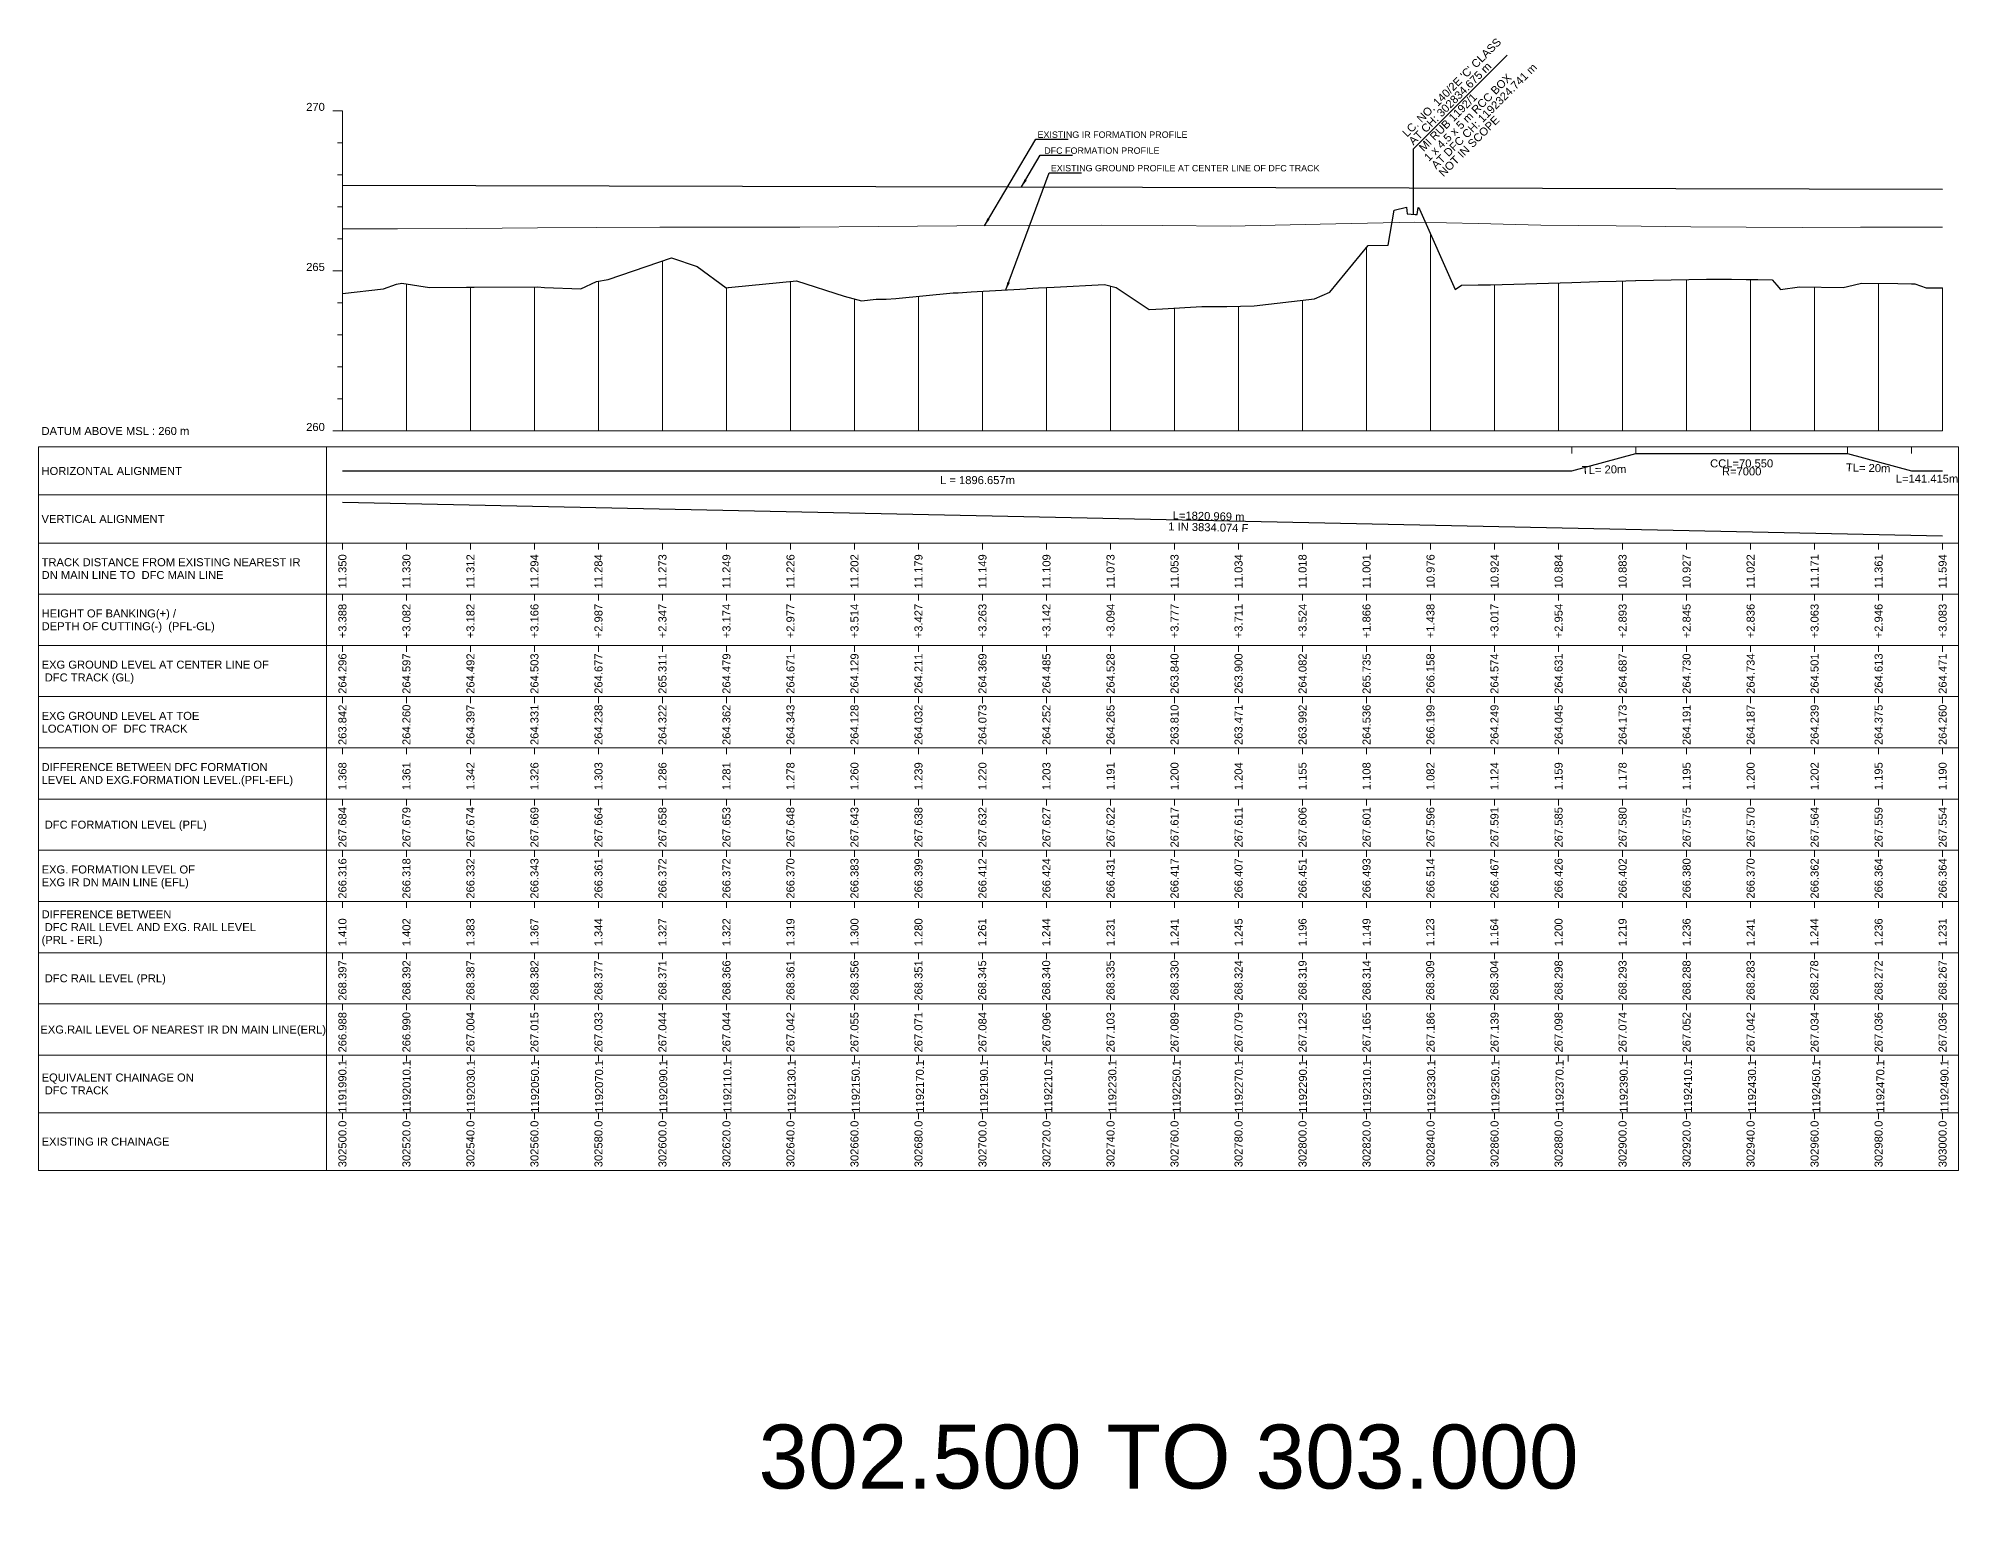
# Model space of a CAD drawing. Header units: metres. Extents: x 4905 to 19505, y -12340 to -11876.
# Drawn here: x 8905 to 9505, y -12340 to -11877 of the extents above; entities that cross this region are included whole.
import ezdxf
from ezdxf.enums import TextEntityAlignment as Align

# ---------------------------------------------------------------- set-up
doc = ezdxf.new("R2010")
doc.units = ezdxf.units.M
doc.header["$MEASUREMENT"] = 0
doc.layers.get('0').update_dxf_attribs({"lineweight": 0})
for name, color, linetype, lineweight in [('LS CUT FILL', 10, 'Continuous', 0), ('LS DATUM', 7, 'Continuous', 0), ('LS DATUM X', 7, 'Continuous', 0), ('LS DATUM Y', 7, 'Continuous', 0), ('LS DIFF. EXG.RL & PRO. RL', 10, 'Continuous', 0), ('LS DIFF. PFL & EFL', 10, 'Continuous', 0), ('LS EXG GL', 7, 'Continuous', 0), ('LS EXG IR CH', 7, 'Continuous', 0), ('LS EXG RL', 7, 'Continuous', 0), ('LS EXG. FL', 7, 'Continuous', 0), ('LS EXG. GL', 7, 'Continuous', 0), ('LS EXG. GL AT PRO. TOE', 7, 'Continuous', 0), ('LS EXG. IR CH', 7, 'Continuous', 0), ('LS EXG. RL', 7, 'Continuous', 0), ('LS FRAME', 7, 'Continuous', 0), ('LS PFL-EFL', 10, 'Continuous', 0), ('LS PRL-ERL', 10, 'Continuous', 0), ('LS PRO FL', 10, 'Continuous', 0), ('LS PRO. CUT & FILL', 10, 'Continuous', 0), ('LS PRO. DFCC CH', 10, 'Continuous', 0), ('LS PRO. FL', 10, 'Continuous', 0), ('LS PRO. RL', 10, 'Continuous', 0), ('LS PROFILE EXG FL', 7, 'Continuous', 25), ('LS PROFILE EXG GL', 7, 'Continuous', 30), ('LS PROFILE PRO FL', 1, 'Continuous', 30), ('LS TICKS', 7, 'Continuous', 0), ('LS TRACK CENTER', 10, 'Continuous', 0), ("LS TRACK CENTER's", 10, 'Continuous', 0), ('Profile Grid', 7, 'Continuous', 0)]:
    doc.layers.add(name, color=color, linetype=linetype, lineweight=lineweight)
for name, color, linetype in [('LS HORIZONTAL ALIGNMENT', 10, 'Continuous'), ("LS LC'S", 7, 'Continuous'), ('LS VERTICAL ALIGNMENT', 10, 'Continuous'), ('ref text', 3, 'Continuous')]:
    doc.layers.add(name, color=color, linetype=linetype)
doc.styles.get("Standard").update_dxf_attribs({"font": 'arial.ttf'})
doc.styles.add('Style-Arial', font='arial.ttf')
doc.styles.add('StyleArial', font='arial.ttf')
doc.dimstyles.get("Standard").update_dxf_attribs({"dimtxt": 0.18, "dimasz": 0.18, "dimexe": 0.18, "dimexo": 0.0625, "dimgap": 0.09, "dimtad": 0, "dimtih": 1, "dimtoh": 1, "dimdec": 4, "dimzin": 0, "dimdsep": 46, "dimtxsty": 'Standard', "dimcen": 0.09, "dimadec": 0, "dimazin": 0, "dimtfac": 1, "dimtdec": 4, "dimtofl": 0, "dimtmove": 0, "dimatfit": 3, "dimfxl": 1, "dimtolj": 1, "dimtzin": 0, "dimarcsym": 0})

msp = doc.modelspace()

# ---------------------------------------------------------------- linework, layer by layer
msp.add_lwpolyline([(8905, -12005), (8995, -12005)])
at = {"layer": 'LS DATUM X', "color": 7, "linetype": 'Continuous', "lineweight": 0}
msp.add_line((9000, -12000), (9500.01, -12000), dxfattribs=at)
at = {"layer": 'LS DATUM Y', "color": 7, "linetype": 'Continuous', "lineweight": 0}
for p, q in [((8997, -11900), (9000, -11900)), ((8997, -11900), (9000, -11900)), ((9000, -12000), (9000, -11900)), ((8998.5, -11910), (9000, -11910)), ((8998.5, -11920), (9000, -11920)), ((8998.5, -11930), (9000, -11930)), ((8998.5, -11940), (9000, -11940)), ((8997, -11950), (9000, -11950)), ((8998.5, -11960), (9000, -11960)), ((8998.5, -11970), (9000, -11970)), ((8998.5, -11980), (9000, -11980)), ((8998.5, -11990), (9000, -11990)), ((8997, -12000), (9000, -12000))]:
    msp.add_line(p, q, dxfattribs=at)
at = {"layer": 'LS FRAME'}
for points in [[(8995, -12231), (8905, -12231), (8905, -12005)], [(8995, -12020), (8905, -12020)], [(8995, -12035), (8905, -12035)], [(8995, -12051), (8905, -12051)], [(8905, -12051), (8995, -12051)], [(8995, -12067), (8905, -12067)], [(8905, -12067), (8995, -12067)], [(8995, -12083), (8905, -12083)], [(8905, -12083), (8995, -12083)], [(8995, -12099), (8905, -12099)], [(8995, -12115), (8905, -12115)], [(8905, -12115), (8995, -12115)], [(8995, -12131), (8905, -12131)], [(8905, -12131), (8995, -12131)], [(8995, -12147), (8905, -12147)], [(8905, -12147), (8995, -12147)], [(8995, -12163), (8905, -12163)], [(8905, -12163), (8995, -12163)], [(8995, -12179), (8905, -12179)], [(8995, -12195), (8905, -12195)], [(8995, -12213), (8905, -12213)]]:
    msp.add_lwpolyline(points, dxfattribs=at)
at = {"layer": 'LS FRAME', "color": 7, "linetype": 'Continuous', "lineweight": 0, "flags": 128}
for points in [[(8995, -12020), (9505.01, -12020), (9505.01, -12005), (8995, -12005), (8995, -12020)], [(8995, -12035), (9505.01, -12035), (9505.01, -12020), (8995, -12020), (8995, -12035)], [(8995, -12051), (9505.01, -12051), (9505.01, -12035), (8995, -12035), (8995, -12051)], [(8995, -12067), (9505.01, -12067), (9505.01, -12051), (8995, -12051), (8995, -12067)], [(8995, -12083), (9505.01, -12083), (9505.01, -12067), (8995, -12067), (8995, -12083)], [(8995, -12099), (9505.01, -12099), (9505.01, -12083), (8995, -12083), (8995, -12099)], [(8995, -12115), (9505.01, -12115), (9505.01, -12099), (8995, -12099), (8995, -12115)], [(8995, -12131), (9505.01, -12131), (9505.01, -12115), (8995, -12115), (8995, -12131)], [(8995, -12147), (9505.01, -12147), (9505.01, -12131), (8995, -12131), (8995, -12147)], [(8995, -12163), (9505.01, -12163), (9505.01, -12147), (8995, -12147), (8995, -12163)], [(8995, -12179), (9505.01, -12179), (9505.01, -12163), (8995, -12163), (8995, -12179)], [(8995, -12195), (9505.01, -12195), (9505.01, -12179), (8995, -12179), (8995, -12195)], [(8995, -12213), (9505.01, -12213), (9505.01, -12195), (8995, -12195), (8995, -12213)], [(8995, -12231), (9505.01, -12231), (9505.01, -12213), (8995, -12213), (8995, -12231)]]:
    msp.add_lwpolyline(points, close=True, dxfattribs=at)
at = {"layer": 'LS HORIZONTAL ALIGNMENT', "flags": 128}
msp.add_lwpolyline([(9000, -12012.5), (9384.18, -12012.5), (9384.18, -12012.5), (9404.18, -12007), (9404.18, -12007), (9470.26, -12007), (9470.26, -12007), (9490.26, -12012.5), (9490.26, -12012.5), (9500.01, -12012.5)], dxfattribs=at)
at = {"layer": "LS LC'S"}
msp.add_lwpolyline([(9334.67, -11932.31), (9334.67, -11911.87), (9363.93, -11882.62)], dxfattribs=at)
at = {"layer": 'LS PROFILE EXG FL', "lineweight": 0}
msp.add_lwpolyline([(9000, -11936.84), (9017.2, -11936.84), (9038.89, -11936.69), (9060.93, -11936.57), (9079.44, -11936.4), (9099.17, -11936.28), (9120.64, -11936.28), (9142.91, -11936.31), (9167.39, -11936.11), (9191.97, -11935.93), (9214.04, -11935.8), (9237.17, -11935.67), (9256.24, -11935.8), (9277.41, -11935.99), (9305.55, -11935.37), (9335.13, -11934.75), (9354.86, -11935.21), (9374.46, -11935.67), (9398.01, -11935.96), (9421.34, -11936.22), (9438.67, -11936.3), (9456.18, -11936.38), (9474.32, -11936.37), (9492.71, -11936.34), (9500, -11936.36)], dxfattribs=at)
at = {"layer": 'LS PROFILE EXG GL', "flags": 128}
msp.add_lwpolyline([(9000, -11957.04), (9012.82, -11955.55), (9012.82, -11955.55), (9016.9, -11954.11), (9016.9, -11954.11), (9018.61, -11953.82), (9027.24, -11955.16), (9038.8, -11955.06), (9038.8, -11955.06), (9039.72, -11955.08), (9041.12, -11955.08), (9060.96, -11954.97), (9063.09, -11955.14), (9074.53, -11955.63), (9079.44, -11953.33), (9079.44, -11953.32), (9079.44, -11953.32), (9083.05, -11952.71), (9102.83, -11945.92), (9102.83, -11945.92), (9110.82, -11948.63), (9119.86, -11955.23), (9119.86, -11955.23), (9120.48, -11955.14), (9120.67, -11955.14), (9121.63, -11955.06), (9141.88, -11953.11), (9141.88, -11953.11), (9156.77, -11957.84), (9162.16, -11959.29), (9166.75, -11958.85), (9166.75, -11958.85), (9167.07, -11958.82), (9169.87, -11958.86), (9172.93, -11958.57), (9190.88, -11956.84), (9191.23, -11956.81), (9192.39, -11956.79), (9196.45, -11956.49), (9213.59, -11955.62), (9213.99, -11955.53), (9217.52, -11955.27), (9222.38, -11955.03), (9238.1, -11954.2), (9241.75, -11955.2), (9252.07, -11962.04), (9252.07, -11962.04), (9252.07, -11962.04), (9256.24, -11961.81), (9268.51, -11961.12), (9276.39, -11961.09), (9276.39, -11961.09), (9276.39, -11961.09), (9284.94, -11960.87), (9303.77, -11958.76), (9308.53, -11956.63), (9308.53, -11956.63), (9320.51, -11942.03), (9326.74, -11941.94), (9328.65, -11931.06), (9332.5, -11930.1), (9332.51, -11930.11), (9332.65, -11932.12), (9332.65, -11932.12), (9335.2, -11932.35), (9335.83, -11932.35), (9336.17, -11930.16), (9336.56, -11930.68), (9347.7, -11955.83), (9349.71, -11954.49), (9349.71, -11954.49), (9354.86, -11954.34), (9354.86, -11954.35), (9358.69, -11954.29), (9358.69, -11954.29), (9358.69, -11954.29), (9384.18, -11953.58), (9392.49, -11953.35), (9398.01, -11953.2), (9398.01, -11953.2), (9404.07, -11953.02), (9404.18, -11953.02), (9426.21, -11952.61), (9434.09, -11952.54), (9434.09, -11952.54), (9434.09, -11952.54), (9438.67, -11952.7), (9442.27, -11952.67), (9442.27, -11952.67), (9446.7, -11952.81), (9448.24, -11954.49), (9449.4, -11955.78), (9455.29, -11954.93), (9468.97, -11955.14), (9470.26, -11954.83), (9474.65, -11953.8), (9474.65, -11953.8), (9486.07, -11953.95), (9490.26, -11953.99), (9491.28, -11954.01), (9494.9, -11955.25), (9500.01, -11955.29)], dxfattribs=at)
at = {"layer": 'LS PROFILE PRO FL'}
msp.add_line((9000, -11923.16), (9500.01, -11924.46), dxfattribs=at)
at = {"layer": 'LS TICKS', "color": 7, "linetype": 'Continuous', "lineweight": 0, "flags": 128}
for points in [[(9384.18, -12007), (9384.18, -12005)], [(9404.18, -12007), (9404.18, -12005)], [(9470.26, -12007), (9470.26, -12005)], [(9490.26, -12007), (9490.26, -12005)], [(9000, -12037), (9000, -12035)], [(9020, -12037), (9020, -12035)], [(9040, -12037), (9040, -12035)], [(9060, -12037), (9060, -12035)], [(9080.01, -12037), (9080.01, -12035)], [(9100, -12037), (9100, -12035)], [(9120, -12037), (9120, -12035)], [(9140, -12037), (9140, -12035)], [(9160, -12037), (9160, -12035)], [(9180, -12037), (9180, -12035)], [(9199.99, -12037), (9199.99, -12035)], [(9219.99, -12037), (9219.99, -12035)], [(9240, -12037), (9240, -12035)], [(9260, -12037), (9260, -12035)], [(9280, -12037), (9280, -12035)], [(9300, -12037), (9300, -12035)], [(9320, -12037), (9320, -12035)], [(9339.98, -12037), (9339.98, -12035)], [(9359.98, -12037), (9359.98, -12035)], [(9380.01, -12037), (9380.01, -12035)], [(9400.01, -12037), (9400.01, -12035)], [(9420.01, -12037), (9420.01, -12035)], [(9440.01, -12037), (9440.01, -12035)], [(9460, -12037), (9460, -12035)], [(9480, -12037), (9480, -12035)], [(9500.01, -12037), (9500.01, -12035)], [(9000, -12053), (9000, -12051)], [(9020, -12053), (9020, -12051)], [(9040, -12053), (9040, -12051)], [(9060, -12053), (9060, -12051)], [(9080.01, -12053), (9080.01, -12051)], [(9100, -12053), (9100, -12051)], [(9120, -12053), (9120, -12051)], [(9140, -12053), (9140, -12051)], [(9160, -12053), (9160, -12051)], [(9180, -12053), (9180, -12051)], [(9199.99, -12053), (9199.99, -12051)], [(9219.99, -12053), (9219.99, -12051)], [(9240, -12053), (9240, -12051)], [(9260, -12053), (9260, -12051)], [(9280, -12053), (9280, -12051)], [(9300, -12053), (9300, -12051)], [(9320, -12053), (9320, -12051)], [(9339.98, -12053), (9339.98, -12051)], [(9359.98, -12053), (9359.98, -12051)], [(9380.01, -12053), (9380.01, -12051)], [(9400.01, -12053), (9400.01, -12051)], [(9420.01, -12053), (9420.01, -12051)], [(9440.01, -12053), (9440.01, -12051)], [(9460, -12053), (9460, -12051)], [(9480, -12053), (9480, -12051)], [(9500.01, -12053), (9500.01, -12051)], [(9000, -12069), (9000, -12067)], [(9020, -12069), (9020, -12067)], [(9040, -12069), (9040, -12067)], [(9060, -12069), (9060, -12067)], [(9080.01, -12069), (9080.01, -12067)], [(9100, -12069), (9100, -12067)], [(9120, -12069), (9120, -12067)], [(9140, -12069), (9140, -12067)], [(9160, -12069), (9160, -12067)], [(9180, -12069), (9180, -12067)], [(9199.99, -12069), (9199.99, -12067)], [(9219.99, -12069), (9219.99, -12067)], [(9240, -12069), (9240, -12067)], [(9260, -12069), (9260, -12067)], [(9280, -12069), (9280, -12067)], [(9300, -12069), (9300, -12067)], [(9320, -12069), (9320, -12067)], [(9339.98, -12069), (9339.98, -12067)], [(9359.98, -12069), (9359.98, -12067)], [(9380.01, -12069), (9380.01, -12067)], [(9400.01, -12069), (9400.01, -12067)], [(9420.01, -12069), (9420.01, -12067)], [(9440.01, -12069), (9440.01, -12067)], [(9460, -12069), (9460, -12067)], [(9480, -12069), (9480, -12067)], [(9500.01, -12069), (9500.01, -12067)], [(9000, -12085), (9000, -12083)], [(9020, -12085), (9020, -12083)], [(9040, -12085), (9040, -12083)], [(9060, -12085), (9060, -12083)], [(9080.01, -12085), (9080.01, -12083)], [(9100, -12085), (9100, -12083)], [(9120, -12085), (9120, -12083)], [(9140, -12085), (9140, -12083)], [(9160, -12085), (9160, -12083)], [(9180, -12085), (9180, -12083)], [(9199.99, -12085), (9199.99, -12083)], [(9219.99, -12085), (9219.99, -12083)], [(9240, -12085), (9240, -12083)], [(9260, -12085), (9260, -12083)], [(9280, -12085), (9280, -12083)], [(9300, -12085), (9300, -12083)], [(9320, -12085), (9320, -12083)], [(9339.98, -12085), (9339.98, -12083)], [(9359.98, -12085), (9359.98, -12083)], [(9380.01, -12085), (9380.01, -12083)], [(9400.01, -12085), (9400.01, -12083)], [(9420.01, -12085), (9420.01, -12083)], [(9440.01, -12085), (9440.01, -12083)], [(9460, -12085), (9460, -12083)], [(9480, -12085), (9480, -12083)], [(9500.01, -12085), (9500.01, -12083)], [(9000, -12101), (9000, -12099)], [(9020, -12101), (9020, -12099)], [(9040, -12101), (9040, -12099)], [(9060, -12101), (9060, -12099)], [(9080.01, -12101), (9080.01, -12099)], [(9100, -12101), (9100, -12099)], [(9120, -12101), (9120, -12099)], [(9140, -12101), (9140, -12099)], [(9160, -12101), (9160, -12099)], [(9180, -12101), (9180, -12099)], [(9199.99, -12101), (9199.99, -12099)], [(9219.99, -12101), (9219.99, -12099)], [(9240, -12101), (9240, -12099)], [(9260, -12101), (9260, -12099)], [(9280, -12101), (9280, -12099)], [(9300, -12101), (9300, -12099)], [(9320, -12101), (9320, -12099)], [(9339.98, -12101), (9339.98, -12099)], [(9359.98, -12101), (9359.98, -12099)], [(9380.01, -12101), (9380.01, -12099)], [(9400.01, -12101), (9400.01, -12099)], [(9420.01, -12101), (9420.01, -12099)], [(9440.01, -12101), (9440.01, -12099)], [(9460, -12101), (9460, -12099)], [(9480, -12101), (9480, -12099)], [(9500.01, -12101), (9500.01, -12099)], [(9000, -12117), (9000, -12115)], [(9020, -12117), (9020, -12115)], [(9040, -12117), (9040, -12115)], [(9060, -12117), (9060, -12115)], [(9080.01, -12117), (9080.01, -12115)], [(9100, -12117), (9100, -12115)], [(9120, -12117), (9120, -12115)], [(9140, -12117), (9140, -12115)], [(9160, -12117), (9160, -12115)], [(9180, -12117), (9180, -12115)], [(9199.99, -12117), (9199.99, -12115)], [(9219.99, -12117), (9219.99, -12115)], [(9240, -12117), (9240, -12115)], [(9260, -12117), (9260, -12115)], [(9280, -12117), (9280, -12115)], [(9300, -12117), (9300, -12115)], [(9320, -12117), (9320, -12115)], [(9339.98, -12117), (9339.98, -12115)], [(9359.98, -12117), (9359.98, -12115)], [(9380.01, -12117), (9380.01, -12115)], [(9400.01, -12117), (9400.01, -12115)], [(9420.01, -12117), (9420.01, -12115)], [(9440.01, -12117), (9440.01, -12115)], [(9460, -12117), (9460, -12115)], [(9480, -12117), (9480, -12115)], [(9500.01, -12117), (9500.01, -12115)], [(9000, -12133), (9000, -12131)], [(9020, -12133), (9020, -12131)], [(9040, -12133), (9040, -12131)], [(9060, -12133), (9060, -12131)], [(9080.01, -12133), (9080.01, -12131)], [(9100, -12133), (9100, -12131)], [(9120, -12133), (9120, -12131)], [(9140, -12133), (9140, -12131)], [(9160, -12133), (9160, -12131)], [(9180, -12133), (9180, -12131)], [(9199.99, -12133), (9199.99, -12131)], [(9219.99, -12133), (9219.99, -12131)], [(9240, -12133), (9240, -12131)], [(9260, -12133), (9260, -12131)], [(9280, -12133), (9280, -12131)], [(9300, -12133), (9300, -12131)], [(9320, -12133), (9320, -12131)], [(9339.98, -12133), (9339.98, -12131)], [(9359.98, -12133), (9359.98, -12131)], [(9380.01, -12133), (9380.01, -12131)], [(9400.01, -12133), (9400.01, -12131)], [(9420.01, -12133), (9420.01, -12131)], [(9440.01, -12133), (9440.01, -12131)], [(9460, -12133), (9460, -12131)], [(9480, -12133), (9480, -12131)], [(9500.01, -12133), (9500.01, -12131)], [(9000, -12149), (9000, -12147)], [(9020, -12149), (9020, -12147)], [(9040, -12149), (9040, -12147)], [(9060, -12149), (9060, -12147)], [(9080.01, -12149), (9080.01, -12147)], [(9100, -12149), (9100, -12147)], [(9120, -12149), (9120, -12147)], [(9140, -12149), (9140, -12147)], [(9160, -12149), (9160, -12147)], [(9180, -12149), (9180, -12147)], [(9199.99, -12149), (9199.99, -12147)], [(9219.99, -12149), (9219.99, -12147)], [(9240, -12149), (9240, -12147)], [(9260, -12149), (9260, -12147)], [(9280, -12149), (9280, -12147)], [(9300, -12149), (9300, -12147)], [(9320, -12149), (9320, -12147)], [(9339.98, -12149), (9339.98, -12147)], [(9359.98, -12149), (9359.98, -12147)], [(9380.01, -12149), (9380.01, -12147)], [(9400.01, -12149), (9400.01, -12147)], [(9420.01, -12149), (9420.01, -12147)], [(9440.01, -12149), (9440.01, -12147)], [(9460, -12149), (9460, -12147)], [(9480, -12149), (9480, -12147)], [(9500.01, -12149), (9500.01, -12147)], [(9000, -12165), (9000, -12163)], [(9020, -12165), (9020, -12163)], [(9040, -12165), (9040, -12163)], [(9060, -12165), (9060, -12163)], [(9080.01, -12165), (9080.01, -12163)], [(9100, -12165), (9100, -12163)], [(9120, -12165), (9120, -12163)], [(9140, -12165), (9140, -12163)], [(9160, -12165), (9160, -12163)], [(9180, -12165), (9180, -12163)], [(9199.99, -12165), (9199.99, -12163)], [(9219.99, -12165), (9219.99, -12163)], [(9240, -12165), (9240, -12163)], [(9260, -12165), (9260, -12163)], [(9280, -12165), (9280, -12163)], [(9300, -12165), (9300, -12163)], [(9320, -12165), (9320, -12163)], [(9339.98, -12165), (9339.98, -12163)], [(9359.98, -12165), (9359.98, -12163)], [(9380.01, -12165), (9380.01, -12163)], [(9400.01, -12165), (9400.01, -12163)], [(9420.01, -12165), (9420.01, -12163)], [(9440.01, -12165), (9440.01, -12163)], [(9460, -12165), (9460, -12163)], [(9480, -12165), (9480, -12163)], [(9500.01, -12165), (9500.01, -12163)], [(9000, -12181), (9000, -12179)], [(9020, -12181), (9020, -12179)], [(9040, -12181), (9040, -12179)], [(9060, -12181), (9060, -12179)], [(9080.01, -12181), (9080.01, -12179)], [(9100, -12181), (9100, -12179)], [(9120, -12181), (9120, -12179)], [(9140, -12181), (9140, -12179)], [(9160, -12181), (9160, -12179)], [(9180, -12181), (9180, -12179)], [(9199.99, -12181), (9199.99, -12179)], [(9219.99, -12181), (9219.99, -12179)], [(9240, -12181), (9240, -12179)], [(9260, -12181), (9260, -12179)], [(9280, -12181), (9280, -12179)], [(9300, -12181), (9300, -12179)], [(9320, -12181), (9320, -12179)], [(9339.98, -12181), (9339.98, -12179)], [(9359.98, -12181), (9359.98, -12179)], [(9380.01, -12181), (9380.01, -12179)], [(9400.01, -12181), (9400.01, -12179)], [(9420.01, -12181), (9420.01, -12179)], [(9440.01, -12181), (9440.01, -12179)], [(9460, -12181), (9460, -12179)], [(9480, -12181), (9480, -12179)], [(9500.01, -12181), (9500.01, -12179)], [(9000, -12197), (9000, -12195)], [(9020, -12197), (9020, -12195)], [(9040, -12197), (9040, -12195)], [(9060, -12197), (9060, -12195)], [(9080.01, -12197), (9080.01, -12195)], [(9100, -12197), (9100, -12195)], [(9120, -12197), (9120, -12195)], [(9140, -12197), (9140, -12195)], [(9160, -12197), (9160, -12195)], [(9180, -12197), (9180, -12195)], [(9199.99, -12197), (9199.99, -12195)], [(9219.99, -12197), (9219.99, -12195)], [(9240, -12197), (9240, -12195)], [(9260, -12197), (9260, -12195)], [(9280, -12197), (9280, -12195)], [(9300, -12197), (9300, -12195)], [(9320, -12197), (9320, -12195)], [(9339.98, -12197), (9339.98, -12195)], [(9359.98, -12197), (9359.98, -12195)], [(9380.01, -12197), (9380.01, -12195)], [(9383.01, -12197), (9383.01, -12195)], [(9400.01, -12197), (9400.01, -12195)], [(9420.01, -12197), (9420.01, -12195)], [(9440.01, -12197), (9440.01, -12195)], [(9460, -12197), (9460, -12195)], [(9480, -12197), (9480, -12195)], [(9500.01, -12197), (9500.01, -12195)], [(9000, -12215), (9000, -12213)], [(9020, -12215), (9020, -12213)], [(9040, -12215), (9040, -12213)], [(9060, -12215), (9060, -12213)], [(9080.01, -12215), (9080.01, -12213)], [(9100, -12215), (9100, -12213)], [(9120, -12215), (9120, -12213)], [(9140, -12215), (9140, -12213)], [(9160, -12215), (9160, -12213)], [(9180, -12215), (9180, -12213)], [(9199.99, -12215), (9199.99, -12213)], [(9219.99, -12215), (9219.99, -12213)], [(9240, -12215), (9240, -12213)], [(9260, -12215), (9260, -12213)], [(9280, -12215), (9280, -12213)], [(9300, -12215), (9300, -12213)], [(9320, -12215), (9320, -12213)], [(9339.98, -12215), (9339.98, -12213)], [(9359.98, -12215), (9359.98, -12213)], [(9380.01, -12215), (9380.01, -12213)], [(9400.01, -12215), (9400.01, -12213)], [(9420.01, -12215), (9420.01, -12213)], [(9440.01, -12215), (9440.01, -12213)], [(9460, -12215), (9460, -12213)], [(9480, -12215), (9480, -12213)], [(9500.01, -12215), (9500.01, -12213)]]:
    msp.add_lwpolyline(points, dxfattribs=at)
at = {"layer": 'LS VERTICAL ALIGNMENT', "flags": 128}
msp.add_lwpolyline([(9000, -12022.25), (9500.01, -12032.75)], dxfattribs=at)
at = {"layer": 'Profile Grid', "flags": 128}
for points in [[(9339.98, -12000), (9339.98, -11938.42)], [(9320, -12000), (9320, -11942.65)], [(9100, -12000), (9100, -11946.89)], [(9020, -12000), (9020, -11954.03)], [(9040, -12000), (9040, -11955.08)], [(9060, -12000), (9060, -11954.97)], [(9080.01, -12000), (9080.01, -11953.23)], [(9120, -12000), (9120, -11955.21)], [(9140, -12000), (9140, -11953.29)], [(9180, -12000), (9180, -11957.89)], [(9199.99, -12000), (9199.99, -11956.31)], [(9219.99, -12000), (9219.99, -11955.15)], [(9240, -12000), (9240, -11954.72)], [(9359.98, -12000), (9359.98, -11954.26)], [(9380.01, -12000), (9380.01, -11953.69)], [(9400.01, -12000), (9400.01, -11953.14)], [(9420.01, -12000), (9420.01, -11952.73)], [(9440.01, -12000), (9440.01, -11952.69)], [(9460, -12000), (9460, -11955)], [(9480, -12000), (9480, -11953.87)], [(9500.01, -12000), (9500.01, -11955.29)], [(9160, -12000), (9160, -11958.71)], [(9260, -12000), (9260, -11961.6)], [(9280, -12000), (9280, -11961)], [(9300, -12000), (9300, -11959.18)], [(9000, -12000), (9000, -11969.87)]]:
    msp.add_lwpolyline(points, dxfattribs=at)

# ---------------------------------------------------------------- texts
at = {"layer": 'LS CUT FILL', "style": 'Style-Arial'}
for s, p in [('+3.388', (9000, -12054)), ('+3.082', (9020, -12054)), ('+3.182', (9040, -12054)), ('+3.166', (9060, -12054)), ('+2.987', (9080.01, -12054)), ('+2.347', (9100, -12054)), ('+3.174', (9120, -12054)), ('+2.977', (9140, -12054)), ('+3.514', (9160, -12054)), ('+3.427', (9180, -12054)), ('+3.263', (9199.99, -12054)), ('+3.142', (9219.99, -12054)), ('+3.094', (9240, -12054)), ('+3.777', (9260, -12054)), ('+3.711', (9280, -12054)), ('+3.524', (9300, -12054)), ('+1.866', (9320, -12054)), ('+1.438', (9339.98, -12054)), ('+3.017', (9359.98, -12054)), ('+2.954', (9380.01, -12054)), ('+2.893', (9400.01, -12054)), ('+2.845', (9420.01, -12054)), ('+2.836', (9440.01, -12054)), ('+3.063', (9460, -12054)), ('+2.946', (9480, -12054)), ('+3.083', (9500.01, -12054))]:
    msp.add_text(s, height=2.5, rotation=90, dxfattribs=at).set_placement(p, align=Align.MIDDLE_RIGHT)
at = {"layer": 'LS DATUM', "color": 7, "style": 'StyleArial'}
msp.add_text('DATUM ABOVE MSL : 260 m', height=2.5, rotation=0.00003, dxfattribs=at).set_placement((8905.97, -12000), align=Align.MIDDLE_LEFT)
at = {"layer": 'LS DATUM Y', "color": 7, "lineweight": 0, "style": 'Style-Arial'}
for s, p in [('270', (8994.5, -11900)), ('270', (8994.5, -11900)), ('265', (8994.5, -11950)), ('260', (8994.5, -12000))]:
    msp.add_text(s, height=2.5, dxfattribs=at).set_placement(p, align=Align.RIGHT)
at = {"layer": 'LS DIFF. EXG.RL & PRO. RL', "color": 10, "style": 'StyleArial'}
for s, p in [('DIFFERENCE BETWEEN ', (8906, -12151)), (' DFC RAIL LEVEL AND EXG. RAIL LEVEL ', (8906, -12155)), ('(PRL - ERL)', (8906, -12159))]:
    msp.add_text(s, height=2.5, rotation=0.00003, dxfattribs=at).set_placement(p, align=Align.MIDDLE_LEFT)
at = {"layer": 'LS DIFF. PFL & EFL', "color": 10, "style": 'StyleArial'}
for s, p in [('DIFFERENCE BETWEEN DFC FORMATION ', (8906, -12105)), ('LEVEL AND EXG.FORMATION LEVEL.(PFL-EFL)', (8906, -12109))]:
    msp.add_text(s, height=2.5, rotation=0.00003, dxfattribs=at).set_placement(p, align=Align.MIDDLE_LEFT)
at = {"layer": 'LS EXG GL', "style": 'Style-Arial'}
for s, p in [('264.296', (9000, -12069.5)), ('264.597', (9020, -12069.5)), ('264.492', (9040, -12069.5)), ('264.503', (9060, -12069.5)), ('264.677', (9080.01, -12069.5)), ('265.311', (9100, -12069.5)), ('264.479', (9120, -12069.5)), ('264.671', (9140, -12069.5)), ('264.129', (9160, -12069.5)), ('264.211', (9180, -12069.5)), ('264.369', (9199.99, -12069.5)), ('264.485', (9219.99, -12069.5)), ('264.528', (9240, -12069.5)), ('263.840', (9260, -12069.5)), ('263.900', (9280, -12069.5)), ('264.082', (9300, -12069.5)), ('265.735', (9320, -12069.5)), ('266.158', (9339.98, -12069.5)), ('264.574', (9359.98, -12069.5)), ('264.631', (9380.01, -12069.5)), ('264.687', (9400.01, -12069.5)), ('264.730', (9420.01, -12069.5)), ('264.734', (9440.01, -12069.5)), ('264.501', (9460, -12069.5)), ('264.613', (9480, -12069.5)), ('264.471', (9500.01, -12069.5))]:
    msp.add_text(s, height=2.5, rotation=90, dxfattribs=at).set_placement(p, align=Align.MIDDLE_RIGHT)
at = {"layer": 'LS EXG IR CH', "lineweight": 0, "style": 'Style-Arial'}
for s, p in [('302500.0', (9000, -12215.47)), ('302520.0', (9020, -12215.47)), ('302540.0', (9040, -12215.47)), ('302560.0', (9060, -12215.47)), ('302580.0', (9080, -12215.47)), ('302600.0', (9100, -12215.47)), ('302620.0', (9120, -12215.47)), ('302640.0', (9140, -12215.47)), ('302660.0', (9160, -12215.47)), ('302680.0', (9180, -12215.47)), ('302700.0', (9200, -12215.47)), ('302720.0', (9220, -12215.47)), ('302740.0', (9240, -12215.47)), ('302760.0', (9260, -12215.47)), ('302780.0', (9280, -12215.47)), ('302800.0', (9300, -12215.47)), ('302820.0', (9320, -12215.47)), ('302840.0', (9340, -12215.47)), ('302860.0', (9360, -12215.47)), ('302880.0', (9380, -12215.47)), ('302900.0', (9400, -12215.47)), ('302920.0', (9420, -12215.47)), ('302940.0', (9440, -12215.47)), ('302960.0', (9460, -12215.47)), ('302980.0', (9480, -12215.47)), ('303000.0', (9500, -12215.47))]:
    msp.add_text(s, height=2.5, rotation=90, dxfattribs=at).set_placement(p, align=Align.MIDDLE_RIGHT)
at = {"layer": 'LS EXG RL', "style": 'Style-Arial'}
for s, p in [('266.988', (9000, -12181.54)), ('266.990', (9020, -12181.54)), ('267.004', (9040, -12181.54)), ('267.015', (9060, -12181.54)), ('267.033', (9080, -12181.54)), ('267.044', (9100, -12181.54)), ('267.044', (9120, -12181.54)), ('267.042', (9140, -12181.54)), ('267.055', (9160, -12181.54)), ('267.071', (9180, -12181.54)), ('267.084', (9200, -12181.54)), ('267.096', (9220, -12181.54)), ('267.103', (9240, -12181.54)), ('267.089', (9260, -12181.54)), ('267.079', (9280, -12181.54)), ('267.123', (9300, -12181.54)), ('267.165', (9320, -12181.54)), ('267.186', (9340, -12181.54)), ('267.139', (9360, -12181.54)), ('267.098', (9380, -12181.54)), ('267.074', (9400, -12181.54)), ('267.052', (9420, -12181.54)), ('267.042', (9440, -12181.54)), ('267.034', (9460, -12181.54)), ('267.036', (9480, -12181.54)), ('267.036', (9500, -12181.54))]:
    msp.add_text(s, height=2.5, rotation=90, dxfattribs=at).set_placement(p, align=Align.MIDDLE_RIGHT)
at = {"layer": 'LS EXG. FL', "style": 'StyleArial'}
for s, p in [('EXG. FORMATION LEVEL OF', (8906, -12137)), ('EXG IR DN MAIN LINE (EFL)', (8906, -12141))]:
    msp.add_text(s, height=2.5, rotation=0.00003, dxfattribs=at).set_placement(p, align=Align.MIDDLE_LEFT)
at = {"layer": 'LS EXG. FL'}
for s, p in [('266.316', (9000, -12133.5)), ('266.318', (9020, -12133.5)), ('266.332', (9040, -12133.5)), ('266.343', (9060, -12133.5)), ('266.361', (9080.01, -12133.5)), ('266.372', (9100, -12133.5)), ('266.372', (9120, -12133.5)), ('266.370', (9140, -12133.5)), ('266.383', (9160, -12133.5)), ('266.399', (9180, -12133.5)), ('266.412', (9199.99, -12133.5)), ('266.424', (9219.99, -12133.5)), ('266.431', (9240, -12133.5)), ('266.417', (9260, -12133.5)), ('266.407', (9280, -12133.5)), ('266.451', (9300, -12133.5)), ('266.493', (9320, -12133.5)), ('266.514', (9339.98, -12133.5)), ('266.467', (9359.98, -12133.5)), ('266.426', (9380.01, -12133.5)), ('266.402', (9400.01, -12133.5)), ('266.380', (9420.01, -12133.5)), ('266.370', (9440.01, -12133.5)), ('266.362', (9460, -12133.5)), ('266.364', (9480, -12133.5)), ('266.364', (9500.01, -12133.5))]:
    msp.add_text(s, height=2.5, rotation=90, dxfattribs=at).set_placement(p, align=Align.MIDDLE_RIGHT)
at = {"layer": 'LS EXG. GL', "color": 7, "style": 'StyleArial'}
for s, p in [('EXG GROUND LEVEL AT CENTER LINE OF ', (8906, -12073)), (' DFC TRACK (GL)', (8906, -12077))]:
    msp.add_text(s, height=2.5, rotation=0.00003, dxfattribs=at).set_placement(p, align=Align.MIDDLE_LEFT)
at = {"layer": 'LS EXG. GL AT PRO. TOE', "color": 7, "style": 'StyleArial'}
for s, p in [('EXG GROUND LEVEL AT TOE', (8906, -12089)), ('LOCATION OF  DFC TRACK', (8906, -12093))]:
    msp.add_text(s, height=2.5, rotation=0.00003, dxfattribs=at).set_placement(p, align=Align.MIDDLE_LEFT)
at = {"layer": 'LS EXG. GL AT PRO. TOE'}
for s, p in [('263.842', (9000, -12085.5)), ('264.260', (9020, -12085.5)), ('264.397', (9040, -12085.5)), ('264.331', (9060, -12085.5)), ('264.238', (9080.01, -12085.5)), ('264.322', (9100, -12085.5)), ('264.362', (9120, -12085.5)), ('264.343', (9140, -12085.5)), ('264.128', (9160, -12085.5)), ('264.032', (9180, -12085.5)), ('264.073', (9199.99, -12085.5)), ('264.252', (9219.99, -12085.5)), ('264.265', (9240, -12085.5)), ('263.810', (9260, -12085.5)), ('263.471', (9280, -12085.5)), ('263.992', (9300, -12085.5)), ('264.536', (9320, -12085.5)), ('266.199', (9339.98, -12085.5)), ('264.249', (9359.98, -12085.5)), ('264.045', (9380.01, -12085.5)), ('264.173', (9400.01, -12085.5)), ('264.191', (9420.01, -12085.5)), ('264.187', (9440.01, -12085.5)), ('264.239', (9460, -12085.5)), ('264.375', (9480, -12085.5)), ('264.260', (9500.01, -12085.5))]:
    msp.add_text(s, height=2.5, rotation=90, dxfattribs=at).set_placement(p, align=Align.MIDDLE_RIGHT)
at = {"layer": 'LS EXG. IR CH', "style": 'StyleArial'}
msp.add_text('EXISTING IR CHAINAGE', height=2.5, rotation=0.00003, dxfattribs=at).set_placement((8906, -12222), align=Align.MIDDLE_LEFT)
at = {"layer": 'LS EXG. RL', "style": 'StyleArial'}
msp.add_text('EXG.RAIL LEVEL OF NEAREST IR DN MAIN LINE(ERL)', height=2.5, rotation=0.00003, dxfattribs=at).set_placement((8905.61, -12187), align=Align.MIDDLE_LEFT)
at = {"layer": 'LS HORIZONTAL ALIGNMENT', "style": 'StyleArial'}
msp.add_text('HORIZONTAL ALIGNMENT', height=2.5, rotation=0.00003, dxfattribs=at).set_placement((8905.97, -12012.5), align=Align.MIDDLE_LEFT)
at = {"layer": 'LS HORIZONTAL ALIGNMENT', "char_height": 2.5, "attachment_point": 5, "line_spacing_factor": 0.6, "style": 'Style-Arial'}
for insert, rotation in [((9394.23, -12012.07), 1.28894), ((9476.74, -12011.55), 358.71106)]:
    msp.add_mtext('TL= 20m', dxfattribs=dict(at, insert=insert, rotation=rotation))
for s, insert in [('{\\fArial|b0|i0|c0|p34;\\C1;CCL=70.550\\PR=7000}', (9437.22, -12011.39)), ('L = {\\fArial|b0|i0|c0|p34;\\C1;1896.657m}', (9198.44, -12015.36)), ('L={\\fArial|b0|i0|c0|p34;\\C1;141.415m}', (9495.14, -12014.92))]:
    msp.add_mtext(s, dxfattribs=dict(at, insert=insert))
at = {"layer": "LS LC'S"}
for s, p in [("LC. NO. 140/2E 'C' CLASS ", (9332.67, -11908.37)), ('AT CH: 302834.675 m', (9334.67, -11910.87))]:
    msp.add_text(s, height=2.5, rotation=45, dxfattribs=at).set_placement(p)
at = {"layer": "LS LC'S", "color": 10}
for s, p in [('AT DFC CH: 1192324.741 m', (9341.77, -11918.37)), ('1 x 4.5 x 5 m RCC BOX ', (9339.47, -11915.97)), (' MI RUB 1192/1', (9337.17, -11913.57))]:
    msp.add_text(s, height=2.5, rotation=45, dxfattribs=at).set_placement(p)
at = {"layer": "LS LC'S", "color": 5}
msp.add_text('NOT IN SCOPE', height=2.5, rotation=45, dxfattribs=at).set_placement((9344.07, -11920.77))
at = {"layer": 'LS PFL-EFL'}
for s, p in [('1.368', (9000, -12103.5)), ('1.361', (9020, -12103.5)), ('1.342', (9040, -12103.5)), ('1.326', (9060, -12103.5)), ('1.303', (9080.01, -12103.5)), ('1.286', (9100, -12103.5)), ('1.281', (9120, -12103.5)), ('1.278', (9140, -12103.5)), ('1.260', (9160, -12103.5)), ('1.239', (9180, -12103.5)), ('1.220', (9199.99, -12103.5)), ('1.203', (9219.99, -12103.5)), ('1.191', (9240, -12103.5)), ('1.200', (9260, -12103.5)), ('1.204', (9280, -12103.5)), ('1.155', (9300, -12103.5)), ('1.108', (9320, -12103.5)), ('1.082', (9339.98, -12103.5)), ('1.124', (9359.98, -12103.5)), ('1.159', (9380.01, -12103.5)), ('1.178', (9400.01, -12103.5)), ('1.195', (9420.01, -12103.5)), ('1.200', (9440.01, -12103.5)), ('1.202', (9460, -12103.5)), ('1.195', (9480, -12103.5)), ('1.190', (9500.01, -12103.5))]:
    msp.add_text(s, height=2.5, rotation=90, dxfattribs=at).set_placement(p, align=Align.MIDDLE_RIGHT)
at = {"layer": 'LS PRL-ERL'}
for s, p in [('1.410', (9001.25, -12161)), ('1.402', (9021.25, -12161)), ('1.383', (9041.25, -12161)), ('1.367', (9061.25, -12161)), ('1.344', (9081.25, -12161)), ('1.327', (9101.25, -12161)), ('1.322', (9121.25, -12161)), ('1.319', (9141.25, -12161)), ('1.300', (9161.25, -12161)), ('1.280', (9181.25, -12161)), ('1.261', (9201.15, -12161)), ('1.244', (9221.15, -12161)), ('1.231', (9241.25, -12161)), ('1.241', (9261.25, -12161)), ('1.245', (9281.25, -12161)), ('1.196', (9301.25, -12161)), ('1.149', (9321.25, -12161)), ('1.123', (9341.15, -12161)), ('1.164', (9361.15, -12161)), ('1.200', (9381.25, -12161)), ('1.219', (9401.25, -12161)), ('1.236', (9421.25, -12161)), ('1.241', (9441.25, -12161)), ('1.244', (9461.15, -12161)), ('1.236', (9481.25, -12161)), ('1.231', (9501.25, -12161))]:
    msp.add_text(s, height=2.5, rotation=90, dxfattribs=at).set_placement(p)
at = {"layer": 'LS PRO FL', "style": 'Style-Arial'}
for s, p in [('267.684', (9000, -12117.5)), ('267.679', (9020, -12117.5)), ('267.674', (9040, -12117.5)), ('267.669', (9060, -12117.5)), ('267.664', (9080.01, -12117.5)), ('267.658', (9100, -12117.5)), ('267.653', (9120, -12117.5)), ('267.648', (9140, -12117.5)), ('267.643', (9160, -12117.5)), ('267.638', (9180, -12117.5)), ('267.632', (9199.99, -12117.5)), ('267.627', (9219.99, -12117.5)), ('267.622', (9240, -12117.5)), ('267.617', (9260, -12117.5)), ('267.611', (9280, -12117.5)), ('267.606', (9300, -12117.5)), ('267.601', (9320, -12117.5)), ('267.596', (9339.98, -12117.5)), ('267.591', (9359.98, -12117.5)), ('267.585', (9380.01, -12117.5)), ('267.580', (9400.01, -12117.5)), ('267.575', (9420.01, -12117.5)), ('267.570', (9440.01, -12117.5)), ('267.564', (9460, -12117.5)), ('267.559', (9480, -12117.5)), ('267.554', (9500.01, -12117.5))]:
    msp.add_text(s, height=2.5, rotation=90, dxfattribs=at).set_placement(p, align=Align.MIDDLE_RIGHT)
at = {"layer": 'LS PRO. CUT & FILL', "color": 10, "style": 'StyleArial'}
for s, p in [('HEIGHT OF BANKING(+) /', (8906, -12057)), ('DEPTH OF CUTTING(-)  (PFL-GL)', (8906, -12061))]:
    msp.add_text(s, height=2.5, rotation=0.00003, dxfattribs=at).set_placement(p, align=Align.MIDDLE_LEFT)
at = {"layer": 'LS PRO. DFCC CH'}
for s, p in [('1191990.1', (9001.25, -12213)), ('1192010.1', (9021.3, -12213)), ('1192030.1', (9041.35, -12213)), ('1192050.1', (9061.4, -12213)), ('1192070.1', (9081.45, -12213)), ('1192090.1', (9101.5, -12213)), ('1192110.1', (9121.54, -12213)), ('1192130.1', (9141.59, -12213)), ('1192150.1', (9161.64, -12213)), ('1192170.1', (9181.69, -12213)), ('1192190.1', (9201.74, -12213)), ('1192210.1', (9221.79, -12213)), ('1192230.1', (9241.84, -12213)), ('1192250.1', (9261.89, -12213)), ('1192270.1', (9281.31, -12213)), ('1192290.1', (9301.36, -12213)), ('1192310.1', (9321.41, -12213)), ('1192330.1', (9341.46, -12213)), ('1192350.1', (9361.51, -12213)), ('1192370.1', (9381.56, -12213)), ('1192390.1', (9401.61, -12213)), ('1192410.1', (9421.66, -12213)), ('1192430.1', (9441.71, -12213)), ('1192450.1', (9461.76, -12213)), ('1192470.1', (9481.8, -12213)), ('1192490.1', (9501.85, -12213))]:
    msp.add_text(s, height=2.5, rotation=90, dxfattribs=at).set_placement(p)
at = {"layer": 'LS PRO. DFCC CH', "color": 10, "style": 'Style-Arial'}
for s, p in [('EQUIVALENT CHAINAGE ON ', (8906, -12202)), (' DFC TRACK', (8906, -12206))]:
    msp.add_text(s, height=2.5, rotation=0.00003, dxfattribs=at).set_placement(p, align=Align.MIDDLE_LEFT)
at = {"layer": 'LS PRO. FL', "color": 10, "style": 'StyleArial'}
msp.add_text(' DFC FORMATION LEVEL (PFL) ', height=2.5, rotation=0.00003, dxfattribs=at).set_placement((8906, -12123), align=Align.MIDDLE_LEFT)
at = {"layer": 'LS PRO. RL'}
for s, p in [('268.397', (9001.25, -12178)), ('268.392', (9021.25, -12178)), ('268.387', (9041.25, -12178)), ('268.382', (9061.25, -12178)), ('268.377', (9081.25, -12178)), ('268.371', (9101.25, -12178)), ('268.366', (9121.25, -12178)), ('268.361', (9141.25, -12178)), ('268.356', (9161.25, -12178)), ('268.351', (9181.25, -12178)), ('268.345', (9201.15, -12178)), ('268.340', (9221.15, -12178)), ('268.335', (9241.25, -12178)), ('268.330', (9261.25, -12178)), ('268.324', (9281.25, -12178)), ('268.319', (9301.25, -12178)), ('268.314', (9321.25, -12178)), ('268.309', (9341.15, -12178)), ('268.304', (9361.15, -12178)), ('268.298', (9381.25, -12178)), ('268.293', (9401.25, -12178)), ('268.288', (9421.25, -12178)), ('268.283', (9441.25, -12178)), ('268.278', (9461.15, -12178)), ('268.272', (9481.25, -12178)), ('268.267', (9501.25, -12178))]:
    msp.add_text(s, height=2.5, rotation=90, dxfattribs=at).set_placement(p)
at = {"layer": 'LS PRO. RL', "color": 10, "style": 'StyleArial'}
msp.add_text(' DFC RAIL LEVEL (PRL)', height=2.5, rotation=0.00003, dxfattribs=at).set_placement((8906, -12171), align=Align.MIDDLE_LEFT)
at = {"layer": 'LS PROFILE EXG FL', "color": 7, "linetype": 'Continuous', "lineweight": 0, "style": 'Style-Arial'}
msp.add_text('EXISTING IR FORMATION PROFILE', height=2, dxfattribs=at).set_placement((9217.19, -11908.42, 0))
at = {"layer": 'LS PROFILE EXG GL', "color": 7, "lineweight": 0, "style": 'Style-Arial'}
msp.add_text('EXISTING GROUND PROFILE AT CENTER LINE OF DFC TRACK', height=2, dxfattribs=at).set_placement((9221.34, -11918.89, 0))
at = {"layer": 'LS PROFILE PRO FL', "style": 'Style-Arial'}
msp.add_text('  DFC FORMATION PROFILE', height=2, dxfattribs=at).set_placement((9217.74, -11913.41))
at = {"layer": 'LS TRACK CENTER'}
for s, p in [('11.350 ', (9001.25, -12049.2)), ('11.330 ', (9021.25, -12049.2)), ('11.312 ', (9041.25, -12049.2)), ('11.294 ', (9061.25, -12049.2)), ('11.284 ', (9081.25, -12049.2)), ('11.273 ', (9101.25, -12049.2)), ('11.249 ', (9121.25, -12049.2)), ('11.226 ', (9141.25, -12049.2)), ('11.202 ', (9161.25, -12049.2)), ('11.179 ', (9181.25, -12049.2)), ('11.149 ', (9201.25, -12049.2)), ('11.109 ', (9221.25, -12049.2)), ('11.073 ', (9241.25, -12049.2)), ('11.053 ', (9261.25, -12049.2)), ('11.034 ', (9281.25, -12049.2)), ('11.018 ', (9301.25, -12049.2)), ('11.001 ', (9321.25, -12049.2)), ('10.976 ', (9341.25, -12049.2)), ('10.924 ', (9361.25, -12049.2)), ('10.884 ', (9381.25, -12049.2)), ('10.883 ', (9401.25, -12049.2)), ('10.927 ', (9421.25, -12049.2)), ('11.022 ', (9441.25, -12049.2)), ('11.171 ', (9461.25, -12049.2)), ('11.361 ', (9481.25, -12049.2)), ('11.594 ', (9501.25, -12049.2))]:
    msp.add_text(s, height=2.5, rotation=90, dxfattribs=at).set_placement(p)
at = {"layer": "LS TRACK CENTER's", "color": 10, "style": 'StyleArial'}
for s, p in [('TRACK DISTANCE FROM EXISTING NEAREST IR ', (8906, -12041)), ('DN MAIN LINE TO  DFC MAIN LINE', (8906, -12045))]:
    msp.add_text(s, height=2.5, rotation=0.00003, dxfattribs=at).set_placement(p, align=Align.MIDDLE_LEFT)
at = {"layer": 'LS VERTICAL ALIGNMENT', "style": 'StyleArial'}
msp.add_text('VERTICAL ALIGNMENT', height=2.5, rotation=0.00003, dxfattribs=at).set_placement((8905.97, -12027.5), align=Align.MIDDLE_LEFT)
at = {"layer": 'LS VERTICAL ALIGNMENT', "insert": (9270.61, -12028.35), "char_height": 2.5, "attachment_point": 5, "rotation": 358.74409, "line_spacing_factor": 0.84, "style": 'Style-Arial'}
msp.add_mtext('L=1820.969 m\\P1 IN 3834.074 F', dxfattribs=at)
at = {"layer": 'ref text', "color": 3, "insert": (9130, -12330.71), "char_height": 20, "width": 256.3165, "attachment_point": 7, "bg_fill": 3, "box_fill_scale": 1.5, "bg_fill_color": 256, "bg_fill_transparency": 0}
msp.add_mtext('302.500 TO 303.000', dxfattribs=at)

# ---------------------------------------------------------------- leaders
at = {"layer": 'LS PROFILE EXG FL', "color": 7, "lineweight": -3}
msp.add_leader([(9200.61, -11935.87, 0), (9216.68, -11908.88, 0), (9226.82, -11908.88, 0)], dimstyle='Standard', override={"dimasz": 2.5, "dimexe": 0.25, "dimexo": 0.25, "dimgap": 0.25, "dimtad": 0, "dimtih": 0, "dimtoh": 0, "dimzin": 11, "dimadec": 4, "dimazin": 3, "dimatfit": 1, "dimfrac": 2, "dimtolj": 0, "dimtzin": 11}, dxfattribs=at)
at = {"layer": 'LS PROFILE EXG GL', "color": 7, "lineweight": -3}
msp.add_leader([(9207.29, -11955.94, 0), (9220.83, -11919.35, 0), (9230.97, -11919.35, 0)], dimstyle='Standard', override={"dimasz": 2.5, "dimexe": 0.25, "dimexo": 0.25, "dimgap": 0.25, "dimtad": 0, "dimtih": 0, "dimtoh": 0, "dimzin": 11, "dimadec": 4, "dimazin": 3, "dimatfit": 1, "dimfrac": 2, "dimtolj": 0, "dimtzin": 11}, dxfattribs=at)
at = {"layer": 'LS PROFILE PRO FL', "lineweight": -3}
msp.add_leader([(9212.21, -11923.71), (9218.02, -11913.87), (9228.16, -11913.87)], dimstyle='Standard', override={"dimasz": 2.5, "dimexe": 0.25, "dimexo": 0.25, "dimgap": 0.25, "dimtad": 0, "dimtih": 0, "dimtoh": 0, "dimzin": 11, "dimadec": 4, "dimazin": 3, "dimatfit": 1, "dimfrac": 2, "dimtolj": 0, "dimtzin": 11}, dxfattribs=at)

doc.saveas('drawing.dxf')
